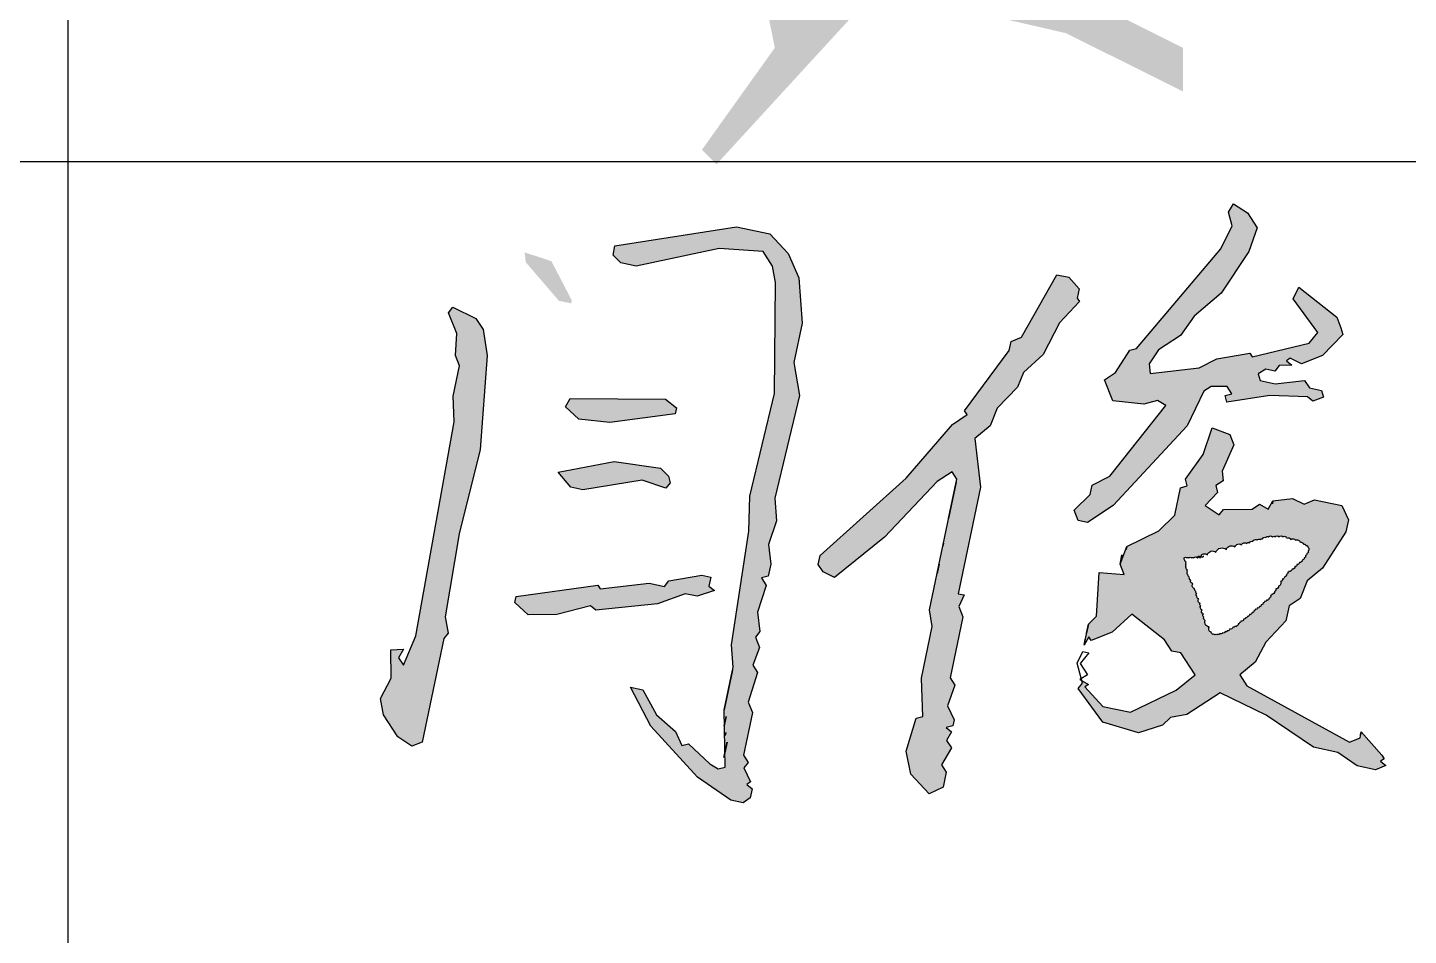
# Model space of a CAD drawing. Extents: x 4689302 to 7068445, y -422737 to 2032183.
# Drawn here: x 4730674 to 4731811, y -359525 to -358777 of the extents above; entities that cross this region are included whole.
import ezdxf

# ---------------------------------------------------------------- set-up
doc = ezdxf.new("R2010")
doc.units = 0
doc.header["$LTSCALE"] = 1000
doc.header["$MEASUREMENT"] = 0
doc.layers.get('0').update_dxf_attribs({"linetype": 'CONTINUOUS'})

msp = doc.modelspace()

# ---------------------------------------------------------------- hatches: boundary and pattern name
h = msp.add_hatch(color=0)
h.dxf.hatch_style = 1
h.paths.add_polyline_path([(4731097, -358517.7), (4731073, -358445.7), (4731061, -358433.7), (4731049, -358493.7), (4731169, -358673.7), (4731181, -358649.7)])
h.paths.add_polyline_path([(4731241, -358469.7), (4731241, -358493.7), (4731277, -358517.7), (4731277, -358469.7), (4731349, -358445.7), (4731349, -358493.7), (4731385, -358445.7), (4731517, -358445.7), (4731517, -358481.7), (4731395.2, -358581.3), (4731457, -358577.7), (4731565, -358457.7), (4731517, -358409.7), (4731277, -358421.7), (4731289, -358397.7), (4731265, -358385.7), (4731241, -358445.7), (4731145, -358469.7), (4731121, -358493.7), (4731157, -358505.7)])
h.paths.add_polyline_path([(4731457, -358529.7), (4731469, -358505.7), (4731457, -358493.7), (4731193, -358589.7), (4731205, -358613.7), (4731301, -358577.7), (4731277, -358733.7), (4731289, -358793.7), (4731229, -358877.7), (4731241, -358889.7), (4731373, -358745.7), (4731529, -358781.7), (4731625, -358829.7), (4731625, -358793.7), (4731577, -358769.7), (4731565, -358757.7), (4731445, -358709.7), (4731493, -358637.7), (4731469, -358601.7), (4731361, -358589.7), (4731325, -358613.7), (4731337, -358577.7)])
h.paths.add_polyline_path([(4731325, -358637.7), (4731421, -358625.7), (4731457, -358625.7), (4731457, -358649.7), (4731409, -358685.7), (4731361, -358649.7), (4731325, -358721.7)], flags=16)
at = {"linetype": 'Continuous'}
h = msp.add_hatch(color=256, dxfattribs=at)
h.paths.add_polyline_path([(4731052.1, -359047.4), (4731048.8, -359025.8), (4731042.8, -359016.7), (4731023.8, -359007.5), (4731020.3, -359012), (4731027.2, -359029.1), (4731026, -359047.2), (4731029.4, -359055.7), (4731024.2, -359080.8), (4731025, -359101.9), (4730993.4, -359278.4), (4730983.1, -359302.4), (4730979.1, -359296.3), (4730983.2, -359289.3), (4730972.7, -359289.7), (4730973, -359313.3), (4730964.3, -359329.8), (4730966.7, -359343.4), (4730978.6, -359361.6), (4730990.1, -359369.2), (4730998.6, -359365.8), (4731016.4, -359280.6), (4731020, -359276.1), (4731017.6, -359262.5), (4731029.2, -359194.3), (4731046.4, -359124.7)])
h.paths.add_polyline_path([(4731105, -358969.5), (4731083, -358962.3), (4731083.9, -358970.4), (4731111.2, -359002.2), (4731121.3, -359004.3), (4731121.8, -359001.8)])
h.paths.add_polyline_path([(4731243.2, -358959.2), (4731279.3, -358961.5), (4731287.2, -358973.6), (4731289.6, -358987.2), (4731288.8, -359078.6), (4731268.5, -359163.3), (4731267.7, -359191.9), (4731253.4, -359285.6), (4731254.7, -359304.2), (4731247.4, -359339.3), (4731248, -359386.5), (4731242.4, -359388), (4731235.5, -359383.9), (4731218, -359367.2), (4731212.5, -359368.6), (4731207.1, -359357), (4731191.6, -359343.3), (4731180.3, -359322.7), (4731170.2, -359320.6), (4731187, -359352.8), (4731225.3, -359394.8), (4731252.8, -359413.7), (4731262.8, -359415.8), (4731268.8, -359411.8), (4731270.4, -359404.3), (4731265.9, -359400.7), (4731269, -359398.7), (4731263.5, -359387.1), (4731267.1, -359382.7), (4731263.1, -359376.6), (4731270.5, -359341.5), (4731267, -359332.9), (4731274.8, -359308.4), (4731270.8, -359302.4), (4731276.5, -359287.8), (4731273, -359279.3), (4731276.6, -359274.8), (4731274.7, -359258.7), (4731281.9, -359236.7), (4731278, -359230.6), (4731283.5, -359229.2), (4731285.6, -359219.1), (4731283.7, -359203.1), (4731290.4, -359183.5), (4731289.1, -359164.9), (4731309.4, -359080.3), (4731304.6, -359053.1), (4731311.4, -359020.5), (4731308.7, -358983.4), (4731299.9, -358963.2), (4731284.9, -358947), (4731257.4, -358941.2), (4731157.3, -358956.9), (4731155.8, -358964.5), (4731162.2, -358971), (4731174.8, -358973.7)])
h.paths.add_polyline_path([(4731198.9, -359083.3), (4731120.6, -359082.6), (4731116.5, -359089.6), (4731127.5, -359099.8), (4731153, -359102.5), (4731206.8, -359095.4), (4731207.9, -359090.4)])
h.paths.add_polyline_path([(4731201.4, -359146.6), (4731194.9, -359140), (4731156.8, -359134.7), (4731110.5, -359143.3), (4731121, -359155.9), (4731131, -359158), (4731179.7, -359149.9), (4731199.3, -359156.6), (4731202.8, -359152.1)])
h.paths.add_polyline_path([(4731215.1, -359243.6), (4731225.1, -359245.7), (4731239.2, -359240.8), (4731234.7, -359237.3), (4731236.3, -359229.8), (4731228.8, -359228.2), (4731201.6, -359233), (4731198.1, -359237.5), (4731185.5, -359234.8), (4731145.3, -359239.5), (4731143.3, -359236.5), (4731076, -359245.9), (4731074.9, -359250.9), (4731085.9, -359261.1), (4731109.5, -359260.8), (4731137.2, -359253.5), (4731141.7, -359257), (4731192.4, -359252)])
h.paths.add_polyline_path([(4731488.7, -359073.3), (4731493.8, -359061.3), (4731510, -359046.4), (4731523.3, -359020.4), (4731540, -359002.9), (4731538, -358999.9), (4731539.6, -358992.4), (4731531.1, -358982.8), (4731521.1, -358980.7), (4731492.1, -359032.2), (4731483.5, -359035.6), (4731481.9, -359043.1), (4731445.3, -359093), (4731447.3, -359096), (4731435.2, -359104), (4731397.2, -359148.3), (4731326.3, -359212), (4731324.7, -359219.5), (4731328.7, -359225.5), (4731338.2, -359230.1), (4731379.2, -359196.9), (4731422.7, -359151), (4731434.9, -359143.1), (4731438.8, -359149.2), (4731416.3, -359256.9), (4731418.7, -359270.5), (4731409.8, -359313.1), (4731411, -359344.7), (4731405.5, -359346.2), (4731397.2, -359373.2), (4731401.1, -359392.4), (4731416, -359408.5), (4731427.6, -359403.1), (4731430.2, -359390.6), (4731426.2, -359384.5), (4731434.4, -359370.6), (4731430.4, -359364.5), (4731434.5, -359357.5), (4731430, -359353.9), (4731435.5, -359352.5), (4731436.6, -359347.5), (4731431.2, -359335.9), (4731437.3, -359318.9), (4731433.4, -359312.8), (4731443.9, -359262.7), (4731440.4, -359254.1), (4731445, -359244.6), (4731440, -359243.6), (4731458.3, -359155.9), (4731453.7, -359115.7), (4731466.3, -359105.2), (4731472, -359090.7)])
h.paths.add_polyline_path([(4731634.3, -359014.8), (4731656.6, -358995.9), (4731679.4, -358961.5), (4731686.1, -358942), (4731678.2, -358929.8), (4731666.7, -358922.2), (4731662.7, -358929.2), (4731665.6, -358940.3), (4731656.4, -358959.3), (4731586.9, -359041.5), (4731581.3, -359043), (4731569.6, -359061.4), (4731560.5, -359067.4), (4731567.4, -359084.5), (4731593, -359087.3), (4731604.1, -359084.3), (4731611.1, -359088.4), (4731564.9, -359146.8), (4731550.2, -359154.2), (4731548.7, -359161.7), (4731535.5, -359174.6), (4731538.9, -359183.2), (4731546.5, -359184.8), (4731567.7, -359170.9), (4731628.5, -359105.1), (4731642.3, -359076.6), (4731648.4, -359072.7), (4731661.4, -359072.8), (4731665.4, -359078.8), (4731659.8, -359080.3), (4731661.3, -359085.8), (4731696.5, -359080.1), (4731727.6, -359081.4), (4731732.1, -359084.9), (4731740.7, -359081.5), (4731739.2, -359076), (4731729.2, -359073.9), (4731725.2, -359067.8), (4731701.1, -359070.6), (4731688.6, -359068), (4731687.1, -359062.5), (4731693.2, -359058.5), (4731700.7, -359060.1), (4731704.2, -359055.6), (4731714.8, -359055.2), (4731710.3, -359051.6), (4731713.3, -359049.6), (4731722.8, -359054.2), (4731740, -359047.4), (4731756.7, -359029.9), (4731755.2, -359024.4), (4731751.8, -359015.8), (4731720.4, -358991), (4731715.8, -359000.5), (4731736.1, -359028.2), (4731729, -359037.2), (4731682.2, -359048.4), (4731680.2, -359045.3), (4731653.1, -359050.1), (4731638.4, -359057.5), (4731598.2, -359062.2), (4731597.3, -359054.2), (4731604.9, -359042.7), (4731623.1, -359030.8)])
h.paths.add_polyline_path([(4731657.3, -359142.5), (4731667, -359121), (4731663.6, -359112.5), (4731649.1, -359106.8), (4731641.8, -359128.8), (4731627.1, -359149.3), (4731628.6, -359154.8), (4731623, -359156.3), (4731618.3, -359178.9), (4731605.1, -359191.8), (4731578.9, -359204.6), (4731573.3, -359219.1), (4731576.7, -359227.7), (4731556.1, -359226), (4731553.8, -359262.1), (4731547.2, -359268.6), (4731545.7, -359276.1), (4731543.6, -359286.1), (4731547.6, -359279.2), (4731549.6, -359282.2), (4731566.8, -359275.3), (4731583, -359260.4), (4731609.9, -359281.7), (4731615.8, -359290.8), (4731623.3, -359292.4), (4731635.2, -359310.5), (4731619.6, -359323), (4731581.8, -359341.2), (4731559.2, -359336.5), (4731544.3, -359320.3), (4731547.3, -359318.3), (4731541.7, -359315.1), (4731542.3, -359317.3), (4731538.7, -359321.8), (4731559.1, -359349.5), (4731588.6, -359358.3), (4731608.3, -359352), (4731614.9, -359345.5), (4731628.4, -359343.1), (4731655.7, -359325.3), (4731693.7, -359343.7), (4731732.6, -359370.1), (4731752.7, -359374.3), (4731768.6, -359385.5), (4731783.7, -359388.6), (4731792.2, -359385.2), (4731787.8, -359381.7), (4731790.8, -359379.7), (4731788.8, -359376.6), (4731771.9, -359357.4), (4731771.4, -359359.9), (4731770.9, -359362.4), (4731762.3, -359365.9), (4731677.8, -359319.4), (4731671.9, -359310.4), (4731684.5, -359299.9), (4731693.2, -359283.4), (4731709.9, -359266), (4731712.6, -359253.5), (4731721.6, -359247.5), (4731727.3, -359233), (4731739.9, -359222.6), (4731759.3, -359192.6), (4731761.4, -359182.6), (4731755.9, -359171), (4731733.4, -359166.3), (4731724.8, -359169.7), (4731715.3, -359165.1), (4731699.2, -359167), (4731695.2, -359174), (4731688.2, -359169.9), (4731682.1, -359173.9), (4731658.5, -359174.2), (4731655, -359178.7), (4731643.5, -359171), (4731653.6, -359160.1), (4731652.2, -359154.5), (4731658.2, -359150.6)])
h.paths.add_polyline_path([(4731660.9, -359207.1, -0.520567), (4731667.9, -359204.9, -0.520567), (4731673.3, -359203.3, -0.520567), (4731677.7, -359202.2, -0.520567), (4731679.8, -359201.7, -0.520567), (4731682.5, -359200.6, -0.520567), (4731686.3, -359199.5, -0.520567), (4731689.1, -359199, -0.520567), (4731690.7, -359198.4, -0.520567), (4731693.4, -359197.3, -0.520567), (4731695.6, -359196.8, -0.520567), (4731698.8, -359196.8, -0.520567), (4731701, -359196.8, -0.520567), (4731704.2, -359196.8, -0.520567), (4731707.5, -359196.8, -0.520567), (4731709.6, -359196.8, -0.520567), (4731710.7, -359197.9, -0.520567), (4731714, -359199, -0.520567), (4731717.8, -359199.5, -0.520567), (4731721.6, -359201.1, -0.520567), (4731723.2, -359201.7, -0.520567), (4731724.3, -359202.8, -0.520567), (4731726.4, -359203.8, -0.520567), (4731728.1, -359205.5, -0.520567), (4731728.1, -359208.2, -0.520567), (4731727, -359210.3, -0.520567), (4731725.9, -359212, -0.520567), (4731724.8, -359214.1, -0.520567), (4731723.2, -359215.8, -0.520567), (4731721, -359217.9, -0.520567), (4731718.9, -359219.5, -0.520567), (4731717.2, -359221.2, -0.520567), (4731715.1, -359223.3, -0.520567), (4731712.4, -359225, -0.520567), (4731711.3, -359226, -0.520567), (4731710.2, -359227.7, -0.520567), (4731708.6, -359229.8, -0.520567), (4731706.9, -359231.5, -0.520567), (4731705.3, -359233.6, -0.520567), (4731703.7, -359237.4, -0.520567), (4731701.5, -359239.6, -0.520567), (4731700.4, -359241.7, -0.520567), (4731698.3, -359243.9, -0.520567), (4731697.2, -359245, -0.520567), (4731696.1, -359247.2, -0.520567), (4731693.9, -359248.8, -0.520567), (4731692.3, -359249.9, -0.520567), (4731691.2, -359251, -0.520567), (4731689.6, -359252.6, -0.520567), (4731688, -359254.2, -0.520567), (4731686.3, -359255.3, -0.520567), (4731684.7, -359256.4, -0.520567), (4731683.6, -359257.5, -0.520567), (4731682, -359259.1, -0.520567), (4731679.8, -359260.7, -0.520567), (4731678.2, -359262.3, -0.520567), (4731676.6, -359263.4, -0.520567), (4731675, -359264.5, -0.520567), (4731672.8, -359266.1, -0.520567), (4731671.7, -359267.2, -0.520567), (4731670.6, -359268.3, -0.520567), (4731667.9, -359270.5, -0.520567), (4731666.3, -359271, -0.520567), (4731663.6, -359272.6, -0.520567), (4731661.4, -359274.2, -0.520567), (4731659.8, -359274.8, -0.520567), (4731657.6, -359275.9, -0.520567), (4731655.5, -359276.4, -0.520567), (4731653.8, -359277, -0.520567), (4731652.2, -359277, -0.520567), (4731650.6, -359277, -0.520567), (4731648.4, -359275.3, -0.520567), (4731646.8, -359271, -0.520567), (4731643.5, -359265.6, -0.520567), (4731642.4, -359262.9, -0.520567), (4731641.9, -359260.2, -0.520567), (4731640.8, -359256.9, -0.520567), (4731639.7, -359255.3, -0.520567), (4731639.7, -359253.7, -0.520567), (4731639.2, -359251.5, -0.520567), (4731638.1, -359247.7, -0.520567), (4731636.5, -359245.5, -0.520567), (4731636.5, -359243.4, -0.520567), (4731635.9, -359241.7, -0.520567), (4731634.9, -359239.6, -0.520567), (4731633.2, -359235.3, -0.520567), (4731631.6, -359232.5, -0.520567), (4731630.5, -359229.8, -0.520567), (4731629.4, -359228.2, -0.520567), (4731628.9, -359225.5, -0.520567), (4731628.9, -359223.9, -0.520567), (4731627.8, -359222.3, -0.520567), (4731627.8, -359220.6, -0.520567), (4731627.8, -359219, -0.520567), (4731627.8, -359217.4, -0.520567), (4731626.7, -359215.8, -0.520567), (4731626.2, -359214.1, -0.520567), (4731628.4, -359214.1, -0.520567), (4731630, -359214.1, -0.520567), (4731632.1, -359214.1, -0.520567), (4731633.8, -359214.1, -0.435193), (4731636.6, -359213.7, -0.455955), (4731639.7, -359213, -0.520567), (4731645.2, -359211.4, -0.520567), (4731652.2, -359209.3, -0.520567)], flags=16)
h.paths.add_polyline_path([(4732025.6, -359107.1), (4731987.6, -359088.7), (4731981.1, -359082.1), (4731973.1, -359083), (4731966.6, -359076.4), (4731949.1, -359072.8), (4731954.9, -359094.9), (4731984, -359106.2), (4731990.4, -359112.8), (4731989.4, -359117.8), (4732011.9, -359122.5), (4732027.1, -359112.6)])
h.paths.add_polyline_path([(4731941.3, -359160.1), (4731924.3, -359153.9), (4731905.7, -359155.2), (4731913.1, -359169.9), (4731945.2, -359179.2), (4731947, -359195.3), (4731953.5, -359201.8), (4731962.2, -359185.4)])
h.paths.add_polyline_path([(4731982.6, -359262.9), (4731981.1, -359257.3), (4731990.2, -359251.4), (4731986.3, -359245.3), (4731994.3, -359244.4), (4731992.8, -359238.8), (4731998.4, -359237.4), (4731998.9, -359234.9), (4731989.9, -359227.8), (4731989.4, -359230.3), (4731988.9, -359232.8), (4731980.3, -359236.2), (4731950.4, -359266.6), (4731945.8, -359276.1), (4731930.1, -359288.5), (4731925.5, -359298), (4731890.2, -359316.8), (4731888.7, -359324.3), (4731892.6, -359330.4), (4731907.1, -359336), (4731930.3, -359325.2), (4731961.8, -359287.3), (4731959.8, -359284.2), (4731968.9, -359278.3), (4731967.4, -359272.8)])
h.paths.add_polyline_path([(4732119.8, -359069.2), (4732140, -359060.4), (4732193.8, -359053.3), (4732208.8, -359056.5), (4732232.9, -359053.7), (4732236.9, -359059.7), (4732239, -359049.7), (4732255.5, -359058.4), (4732264.1, -359054.9), (4732265.1, -359049.9), (4732247.1, -359035.7), (4732249.1, -359038.7), (4732243.1, -359042.7), (4732231.6, -359035.1), (4732200.5, -359033.8), (4732196.9, -359038.3), (4732174.4, -359033.6), (4732160.8, -359036), (4732156.8, -359029.9), (4732172.6, -359004.4), (4732177.3, -358981.9), (4732171.9, -358970.3), (4732157.9, -358962.1), (4732154.4, -358966.6), (4732151.6, -358992.2), (4732125.2, -359031.1), (4732119.6, -359032.6), (4732118.1, -359040.1), (4732075.3, -359057.3), (4732074.7, -359059.8), (4732073.2, -359067.3), (4732079.1, -359076.4), (4732046.2, -359108.8), (4732044.1, -359118.8), (4732036, -359119.7), (4732031.4, -359129.2), (4732040.9, -359133.8), (4732045, -359126.8), (4732050, -359127.9), (4732054.1, -359120.9), (4732059.1, -359121.9), (4732057.7, -359116.4), (4732080.9, -359105.6), (4732085.5, -359096.1), (4732103.1, -359086.7)])

# ---------------------------------------------------------------- linework, layer by layer
for p, q in [((4730707.2, -360837.3), (4730707.2, -357587.3)), ((4729207.2, -358887.3), (4734707.2, -358887.3))]:
    msp.add_line(p, q)
for points in [[(4731755.2, -359024.4), (4731756.7, -359029.9), (4731740, -359047.4), (4731722.8, -359054.2), (4731713.3, -359049.6), (4731710.3, -359051.6), (4731714.8, -359055.2), (4731704.2, -359055.6), (4731700.7, -359060.1), (4731693.2, -359058.5), (4731687.1, -359062.5), (4731688.6, -359068), (4731701.1, -359070.6), (4731725.2, -359067.8), (4731729.2, -359073.9), (4731739.2, -359076), (4731740.7, -359081.5), (4731732.1, -359084.9), (4731727.6, -359081.4), (4731696.5, -359080.1), (4731661.3, -359085.8), (4731659.8, -359080.3), (4731665.4, -359078.8), (4731661.4, -359072.8), (4731648.4, -359072.7), (4731642.3, -359076.6), (4731628.5, -359105.1), (4731567.7, -359170.9), (4731546.5, -359184.8), (4731538.9, -359183.2), (4731535.5, -359174.6), (4731548.7, -359161.7), (4731550.2, -359154.2), (4731564.9, -359146.8), (4731611.1, -359088.4), (4731604.1, -359084.3), (4731593, -359087.3), (4731567.4, -359084.5), (4731560.5, -359067.4), (4731569.6, -359061.4), (4731581.3, -359043), (4731586.9, -359041.5), (4731656.4, -358959.3), (4731665.6, -358940.3), (4731662.7, -358929.2), (4731666.7, -358922.2), (4731678.2, -358929.8), (4731686.1, -358942), (4731679.4, -358961.5), (4731656.6, -358995.9), (4731634.3, -359014.8), (4731623.1, -359030.8), (4731604.9, -359042.7), (4731597.3, -359054.2), (4731598.2, -359062.2), (4731638.4, -359057.5), (4731653.1, -359050.1), (4731680.2, -359045.3), (4731682.2, -359048.4), (4731729, -359037.2), (4731736.1, -359028.2), (4731715.8, -359000.5), (4731720.4, -358991), (4731751.8, -359015.8), (4731755.2, -359024.4)], [(4731270.4, -359404.3), (4731268.8, -359411.8), (4731262.8, -359415.8), (4731252.8, -359413.7), (4731225.3, -359394.8), (4731187, -359352.8), (4731170.2, -359320.6), (4731180.3, -359322.7), (4731191.6, -359343.3), (4731207.1, -359357), (4731212.5, -359368.6), (4731218, -359367.2), (4731235.5, -359383.9), (4731242.4, -359388), (4731248, -359386.5), (4731247.4, -359339.3), (4731254.7, -359304.2), (4731253.4, -359285.6), (4731267.7, -359191.9), (4731268.5, -359163.3), (4731288.8, -359078.6), (4731289.6, -358987.2), (4731287.2, -358973.6), (4731279.3, -358961.5), (4731243.2, -358959.2), (4731174.8, -358973.7), (4731162.2, -358971), (4731155.8, -358964.5), (4731157.3, -358956.9), (4731257.4, -358941.2), (4731284.9, -358947), (4731299.9, -358963.2), (4731308.7, -358983.4), (4731311.4, -359020.5), (4731304.6, -359053.1), (4731309.4, -359080.3), (4731289.1, -359164.9), (4731290.4, -359183.5), (4731283.7, -359203.1), (4731285.6, -359219.1), (4731283.5, -359229.2), (4731278, -359230.6), (4731281.9, -359236.7), (4731274.7, -359258.7), (4731276.6, -359274.8), (4731273, -359279.3), (4731276.5, -359287.8), (4731270.8, -359302.4), (4731274.8, -359308.4), (4731267, -359332.9), (4731270.5, -359341.5), (4731263.1, -359376.6), (4731267.1, -359382.7), (4731263.5, -359387.1), (4731269, -359398.7), (4731265.9, -359400.7), (4731270.4, -359404.3)], [(4731539.6, -358992.4), (4731538, -358999.9), (4731540, -359002.9), (4731523.3, -359020.4), (4731510, -359046.4), (4731493.8, -359061.3), (4731488.7, -359073.3), (4731472, -359090.7), (4731466.3, -359105.2), (4731453.7, -359115.7), (4731458.3, -359155.9), (4731440, -359243.6), (4731445, -359244.6), (4731440.4, -359254.1), (4731443.9, -359262.7), (4731433.4, -359312.8), (4731437.3, -359318.9), (4731431.2, -359335.9), (4731436.6, -359347.5), (4731435.5, -359352.5), (4731430, -359353.9), (4731434.5, -359357.5), (4731430.4, -359364.5), (4731434.4, -359370.6), (4731426.2, -359384.5), (4731430.2, -359390.6), (4731427.6, -359403.1), (4731416, -359408.5), (4731401.1, -359392.4), (4731397.2, -359373.2), (4731405.5, -359346.2), (4731411, -359344.7), (4731409.8, -359313.1), (4731418.7, -359270.5), (4731416.3, -359256.9), (4731438.8, -359149.2), (4731434.9, -359143.1), (4731422.7, -359151), (4731379.2, -359196.9), (4731338.2, -359230.1), (4731328.7, -359225.5), (4731324.7, -359219.5), (4731326.3, -359212), (4731397.2, -359148.3), (4731435.2, -359104), (4731447.3, -359096), (4731445.3, -359093), (4731481.9, -359043.1), (4731483.5, -359035.6), (4731492.1, -359032.2), (4731521.1, -358980.7), (4731531.1, -358982.8), (4731539.6, -358992.4)], [(4731020, -359276.1), (4731016.4, -359280.6), (4730998.6, -359365.8), (4730990.1, -359369.2), (4730978.6, -359361.6), (4730966.7, -359343.4), (4730964.3, -359329.8), (4730973, -359313.3), (4730972.7, -359289.7), (4730983.2, -359289.3), (4730979.1, -359296.3), (4730983.1, -359302.4), (4730993.4, -359278.4), (4731025, -359101.9), (4731024.2, -359080.8), (4731029.4, -359055.7), (4731026, -359047.2), (4731027.2, -359029.1), (4731020.3, -359012), (4731023.8, -359007.5), (4731042.8, -359016.7), (4731048.8, -359025.8), (4731052.1, -359047.4), (4731046.4, -359124.7), (4731029.2, -359194.3), (4731017.6, -359262.5), (4731020, -359276.1)], [(4731207.9, -359090.4), (4731206.8, -359095.4), (4731153, -359102.5), (4731127.5, -359099.8), (4731116.5, -359089.6), (4731120.6, -359082.6), (4731198.9, -359083.3), (4731207.9, -359090.4)], [(4731788.8, -359376.6), (4731790.8, -359379.7), (4731787.8, -359381.7), (4731792.2, -359385.2), (4731783.7, -359388.6), (4731768.6, -359385.5), (4731752.7, -359374.3), (4731732.6, -359370.1), (4731693.7, -359343.7), (4731655.7, -359325.3), (4731628.4, -359343.1), (4731614.9, -359345.5), (4731608.3, -359352), (4731588.6, -359358.3), (4731559.1, -359349.5), (4731538.7, -359321.8), (4731542.3, -359317.3), (4731537.9, -359300.7), (4731542.5, -359291.2), (4731547.5, -359292.2), (4731540.4, -359301.2), (4731546.4, -359310.3), (4731540.3, -359314.2), (4731547.3, -359318.3), (4731544.3, -359320.3), (4731559.2, -359336.5), (4731581.8, -359341.2), (4731619.6, -359323), (4731635.2, -359310.5), (4731623.3, -359292.4), (4731615.8, -359290.8), (4731609.9, -359281.7), (4731583, -359260.4), (4731566.8, -359275.3), (4731549.6, -359282.2), (4731547.6, -359279.2), (4731543.6, -359286.1), (4731547.2, -359268.6), (4731553.8, -359262.1), (4731556.1, -359226), (4731576.7, -359227.7), (4731573.3, -359219.1), (4731578.9, -359204.6), (4731605.1, -359191.8), (4731618.3, -359178.9), (4731623, -359156.3), (4731628.6, -359154.8), (4731627.1, -359149.3), (4731641.8, -359128.8), (4731649.1, -359106.8), (4731663.6, -359112.5), (4731667, -359121), (4731657.3, -359142.5), (4731658.2, -359150.6), (4731652.2, -359154.5), (4731653.6, -359160.1), (4731643.5, -359171), (4731655, -359178.7), (4731658.5, -359174.2), (4731682.1, -359173.9), (4731688.2, -359169.9), (4731695.2, -359174), (4731699.2, -359167), (4731715.3, -359165.1), (4731724.8, -359169.7), (4731733.4, -359166.3), (4731755.9, -359171), (4731761.4, -359182.6), (4731759.3, -359192.6), (4731739.9, -359222.6), (4731727.3, -359233), (4731721.6, -359247.5), (4731712.6, -359253.5), (4731709.9, -359266), (4731693.2, -359283.4), (4731684.5, -359299.9), (4731671.9, -359310.4), (4731677.8, -359319.4), (4731762.3, -359365.9), (4731770.9, -359362.4), (4731771.9, -359357.4), (4731788.8, -359376.6)], [(4731201.4, -359146.6), (4731202.8, -359152.1), (4731199.3, -359156.6), (4731179.7, -359149.9), (4731131, -359158), (4731121, -359155.9), (4731110.5, -359143.3), (4731156.8, -359134.7), (4731194.9, -359140), (4731201.4, -359146.6)], [(4731438.3, -359151.7), (4731432, -359181.7), (4731438.3, -359151.7)], [(4731699.2, -359167), (4731698.7, -359169.5), (4731699.2, -359167)], [(4731427.8, -359201.8), (4731427.3, -359204.3), (4731427.8, -359201.8)], [(4731578.9, -359204.6), (4731578.4, -359207.1), (4731578.9, -359204.6)], [(4731424.2, -359219.3), (4731422.6, -359226.9), (4731424.2, -359219.3)], [(4731574.8, -359211.6), (4731573.3, -359219.1), (4731574.8, -359211.6)], [(4731234.7, -359237.3), (4731239.2, -359240.8), (4731225.1, -359245.7), (4731215.1, -359243.6), (4731192.4, -359252), (4731141.7, -359257), (4731137.2, -359253.5), (4731109.5, -359260.8), (4731085.9, -359261.1), (4731074.9, -359250.9), (4731076, -359245.9), (4731143.3, -359236.5), (4731145.3, -359239.5), (4731185.5, -359234.8), (4731198.1, -359237.5), (4731201.6, -359233), (4731228.8, -359228.2), (4731236.3, -359229.8), (4731234.7, -359237.3)], [(4731547.2, -359268.6), (4731545.7, -359276.1), (4731547.2, -359268.6)], [(4731544.6, -359281.1), (4731543.6, -359286.1), (4731544.6, -359281.1)], [(4731254.2, -359306.7), (4731247.4, -359339.3), (4731254.2, -359306.7)], [(4731248.8, -359344.8), (4731247.3, -359352.4), (4731248.8, -359344.8)], [(4731249.7, -359365.9), (4731247, -359378.5), (4731249.7, -359365.9)], [(4731248.7, -359357.9), (4731248.2, -359360.4), (4731248.7, -359357.9)], [(4731771.9, -359357.4), (4731771.4, -359359.9), (4731771.9, -359357.4)]]:
    msp.add_lwpolyline(points, dxfattribs=at)
msp.add_lwpolyline([(4731636.5, -359214.1, -0.520567), (4731639.7, -359213, -0.520567), (4731639.7, -359213, -0.520567), (4731645.2, -359211.4, -0.520567), (4731645.2, -359211.4, -0.520567), (4731652.2, -359209.3, -0.520567), (4731652.2, -359209.3, -0.520567), (4731660.9, -359207.1, -0.520567), (4731660.9, -359207.1, -0.520567), (4731667.9, -359204.9, -0.520567), (4731667.9, -359204.9, -0.520567), (4731673.3, -359203.3, -0.520567), (4731673.3, -359203.3, -0.520567), (4731677.7, -359202.2, -0.520567), (4731677.7, -359202.2, -0.520567), (4731679.8, -359201.7, -0.520567), (4731679.8, -359201.7, -0.520567), (4731682.5, -359200.6, -0.520567), (4731682.5, -359200.6, -0.520567), (4731686.3, -359199.5, -0.520567), (4731686.3, -359199.5, -0.520567), (4731689.1, -359199, -0.520567), (4731689.1, -359199, -0.520567), (4731690.7, -359198.4, -0.520567), (4731690.7, -359198.4, -0.520567), (4731693.4, -359197.3, -0.520567), (4731693.4, -359197.3, -0.520567), (4731695.6, -359196.8, -0.520567), (4731695.6, -359196.8, -0.520567), (4731698.8, -359196.8, -0.520567), (4731698.8, -359196.8, -0.520567), (4731701, -359196.8, -0.520567), (4731701, -359196.8, -0.520567), (4731704.2, -359196.8, -0.520567), (4731704.2, -359196.8, -0.520567), (4731707.5, -359196.8, -0.520567), (4731707.5, -359196.8, -0.520567), (4731709.6, -359196.8, -0.520567), (4731709.6, -359196.8, -0.520567), (4731710.7, -359197.9, -0.520567), (4731710.7, -359197.9, -0.520567), (4731714, -359199, -0.520567), (4731714, -359199, -0.520567), (4731717.8, -359199.5, -0.520567), (4731717.8, -359199.5, -0.520567), (4731721.6, -359201.1, -0.520567), (4731721.6, -359201.1, -0.520567), (4731723.2, -359201.7, -0.520567), (4731723.2, -359201.7, -0.520567), (4731724.3, -359202.8, -0.520567), (4731724.3, -359202.8, -0.520567), (4731726.4, -359203.8, -0.520567), (4731726.4, -359203.8, -0.520567), (4731728.1, -359205.5, -0.520567), (4731728.1, -359205.5, -0.520567), (4731728.1, -359208.2, -0.520567), (4731728.1, -359208.2, -0.520567), (4731727, -359210.3, -0.520567), (4731727, -359210.3, -0.520567), (4731725.9, -359212, -0.520567), (4731725.9, -359212, -0.520567), (4731724.8, -359214.1, -0.520567), (4731724.8, -359214.1, -0.520567), (4731723.2, -359215.8, -0.520567), (4731723.2, -359215.8, -0.520567), (4731721, -359217.9, -0.520567), (4731721, -359217.9, -0.520567), (4731718.9, -359219.5, -0.520567), (4731718.9, -359219.5, -0.520567), (4731717.2, -359221.2, -0.520567), (4731717.2, -359221.2, -0.520567), (4731715.1, -359223.3, -0.520567), (4731715.1, -359223.3, -0.520567), (4731712.4, -359225, -0.520567), (4731712.4, -359225, -0.520567), (4731711.3, -359226, -0.520567), (4731711.3, -359226, -0.520567), (4731710.2, -359227.7, -0.520567), (4731710.2, -359227.7, -0.520567), (4731708.6, -359229.8, -0.520567), (4731708.6, -359229.8, -0.520567), (4731706.9, -359231.5, -0.520567), (4731706.9, -359231.5, -0.520567), (4731705.3, -359233.6, -0.520567), (4731705.3, -359233.6, -0.520567), (4731703.7, -359237.4, -0.520567), (4731703.7, -359237.4, -0.520567), (4731701.5, -359239.6, -0.520567), (4731701.5, -359239.6, -0.520567), (4731700.4, -359241.7, -0.520567), (4731700.4, -359241.7, -0.520567), (4731698.3, -359243.9, -0.520567), (4731698.3, -359243.9, -0.520567), (4731697.2, -359245, -0.520567), (4731697.2, -359245, -0.520567), (4731696.1, -359247.2, -0.520567), (4731696.1, -359247.2, -0.520567), (4731693.9, -359248.8, -0.520567), (4731693.9, -359248.8, -0.520567), (4731692.3, -359249.9, -0.520567), (4731692.3, -359249.9, -0.520567), (4731691.2, -359251, -0.520567), (4731691.2, -359251, -0.520567), (4731689.6, -359252.6, -0.520567), (4731689.6, -359252.6, -0.520567), (4731688, -359254.2, -0.520567), (4731688, -359254.2, -0.520567), (4731686.3, -359255.3, -0.520567), (4731686.3, -359255.3, -0.520567), (4731684.7, -359256.4, -0.520567), (4731684.7, -359256.4, -0.520567), (4731683.6, -359257.5, -0.520567), (4731683.6, -359257.5, -0.520567), (4731682, -359259.1, -0.520567), (4731682, -359259.1, -0.520567), (4731679.8, -359260.7, -0.520567), (4731679.8, -359260.7, -0.520567), (4731678.2, -359262.3, -0.520567), (4731678.2, -359262.3, -0.520567), (4731676.6, -359263.4, -0.520567), (4731676.6, -359263.4, -0.520567), (4731675, -359264.5, -0.520567), (4731675, -359264.5, -0.520567), (4731672.8, -359266.1, -0.520567), (4731672.8, -359266.1, -0.520567), (4731671.7, -359267.2, -0.520567), (4731671.7, -359267.2, -0.520567), (4731670.6, -359268.3, -0.520567), (4731670.6, -359268.3, -0.520567), (4731667.9, -359270.5, -0.520567), (4731667.9, -359270.5, -0.520567), (4731666.3, -359271, -0.520567), (4731666.3, -359271, -0.520567), (4731663.6, -359272.6, -0.520567), (4731663.6, -359272.6, -0.520567), (4731661.4, -359274.2, -0.520567), (4731661.4, -359274.2, -0.520567), (4731659.8, -359274.8, -0.520567), (4731659.8, -359274.8, -0.520567), (4731657.6, -359275.9, -0.520567), (4731657.6, -359275.9, -0.520567), (4731655.5, -359276.4, -0.520567), (4731655.5, -359276.4, -0.520567), (4731653.8, -359277, -0.520567), (4731653.8, -359277, -0.520567), (4731652.2, -359277, -0.520567), (4731652.2, -359277, -0.520567), (4731650.6, -359277, -0.520567), (4731650.6, -359277, -0.520567), (4731648.4, -359275.3, -0.520567), (4731648.4, -359275.3, -0.520567), (4731646.8, -359271, -0.520567), (4731646.8, -359271, -0.520567), (4731643.5, -359265.6, -0.520567), (4731643.5, -359265.6, -0.520567), (4731642.4, -359262.9, -0.520567), (4731642.4, -359262.9, -0.520567), (4731641.9, -359260.2, -0.520567), (4731641.9, -359260.2, -0.520567), (4731640.8, -359256.9, -0.520567), (4731640.8, -359256.9, -0.520567), (4731639.7, -359255.3, -0.520567), (4731639.7, -359255.3, -0.520567), (4731639.7, -359253.7, -0.520567), (4731639.7, -359253.7, -0.520567), (4731639.2, -359251.5, -0.520567), (4731639.2, -359251.5, -0.520567), (4731638.1, -359247.7, -0.520567), (4731638.1, -359247.7, -0.520567), (4731636.5, -359245.5, -0.520567), (4731636.5, -359245.5, -0.520567), (4731636.5, -359243.4, -0.520567), (4731636.5, -359243.4, -0.520567), (4731635.9, -359241.7, -0.520567), (4731635.9, -359241.7, -0.520567), (4731634.9, -359239.6, -0.520567), (4731634.9, -359239.6, -0.520567), (4731633.2, -359235.3, -0.520567), (4731633.2, -359235.3, -0.520567), (4731631.6, -359232.5, -0.520567), (4731631.6, -359232.5, -0.520567), (4731630.5, -359229.8, -0.520567), (4731630.5, -359229.8, -0.520567), (4731629.4, -359228.2, -0.520567), (4731629.4, -359228.2, -0.520567), (4731628.9, -359225.5, -0.520567), (4731628.9, -359225.5, -0.520567), (4731628.9, -359223.9, -0.520567), (4731628.9, -359223.9, -0.520567), (4731627.8, -359222.3, -0.520567), (4731627.8, -359222.3, -0.520567), (4731627.8, -359220.6, -0.520567), (4731627.8, -359220.6, -0.520567), (4731627.8, -359219, -0.520567), (4731627.8, -359219, -0.520567), (4731627.8, -359217.4, -0.520567), (4731627.8, -359217.4, -0.520567), (4731626.7, -359215.8, -0.520567), (4731626.7, -359215.8, -0.520567), (4731626.2, -359214.1, -0.520567), (4731626.2, -359214.1, -0.520567), (4731628.4, -359214.1, -0.520567), (4731628.4, -359214.1, -0.520567), (4731630, -359214.1, -0.520567), (4731630, -359214.1, -0.520567), (4731632.1, -359214.1, -0.520567), (4731632.1, -359214.1, -0.520567), (4731633.8, -359214.1, -0.520567), (4731633.8, -359214.1, -0.520567), (4731637, -359214.1, -0.520567), (4731637, -359214.1, -0.520567), (4731639.2, -359214.1, -0.520567), (4731639.2, -359214.1, -0.520567), (4731641.4, -359213.6, -0.520567), (4731641.4, -359213.6, -0.520567), (4731642.4, -359212.5, -0.520567), (4731642.4, -359212.5, -0.520567), (4731642.4, -359212.5)], format="xyb", dxfattribs=at)

doc.saveas('drawing.dxf')
